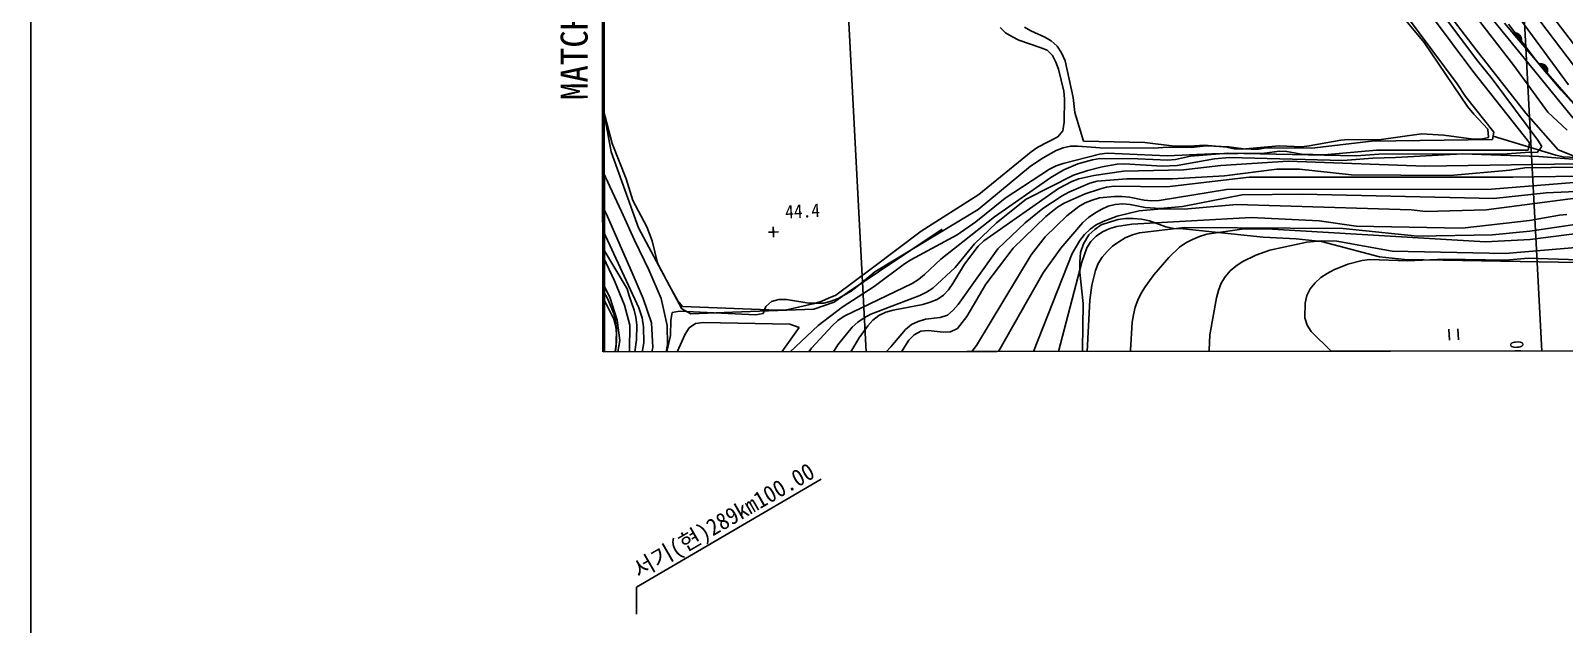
# Model space of a CAD drawing. Header units: millimetres. Extents: x 4198 to 4994, y 1103 to 1810.
# Drawn here: x 4197.9 to 4425.2, y 1363.4 to 1451.3 of the extents above; entities that cross this region are included whole.
import ezdxf
from ezdxf.enums import TextEntityAlignment as Align
from ezdxf.xclip import XClip

# ---------------------------------------------------------------- set-up
doc = ezdxf.new("R2010")
doc.units = ezdxf.units.MM
doc.header["$LTSCALE"] = 10
doc.header["$MEASUREMENT"] = 0
doc.header["$XCLIPFRAME"] = 2
doc.linetypes.add('A-CENTR01', pattern=[2, 1.25, -0.25, 0.25, -0.25])
for name, color, linetype in [('TN-MACL', 6, 'A-CENTR01'), ('TZ-BASE', 253, 'Continuous'), ('TZ-LEAL', 1, 'Continuous'), ('TZ-LEAT', 3, 'Continuous')]:
    doc.layers.add(name, color=color, linetype=linetype)
doc.layers.add('TX-PAPR', color=2, linetype='Continuous', plot=False)
doc.styles.add('GHS', font='GulimChe.ttf')
doc.styles.add('GUL', font='GulimChe.ttf')
doc.styles.get("Standard").update_dxf_attribs({"font": 'GulimChe.ttf'})

# ---------------------------------------------------------------- blocks, each defined once
blk = doc.blocks.new('JD-SDGGD6G')
at = {"layer": 'TZ-BASE'}
for p, q in [((27.5, 141.33), (46.09, -208.53)), ((127.64, 141.33), (146.24, -208.53)), ((121.68, -29.12, 44.99), (90.95, 7.76, 44.99)), ((123.17, -15.1, 46.99), (143.78, -40.37, 46.99)), ((129.63, -31.92, 46.99), (119.48, -18.39, 46.99)), ((126.59, -35.29, 44.99), (117.19, -22.63, 44.99)), ((132.36, -20.84, 44.99), (143.07, -35.42, 44.99)), ((123.88, -23.03, 43.68), (129.38, -30.22, 43.68)), ((134.95, -32.54, 43.68), (128.55, -24.27, 43.68)), ((136.96, -23.47, 43.99), (145.84, -35.16, 43.99)), ((140.1, -24.48, 42.99), (145.57, -31.66, 42.99)), ((59.64, -27.69, 44.99), (58.82, -26.94, 44.99)), ((62.43, -26.89, 44.99), (63.4, -27.43, 44.99)), ((128.89, -33.37, 45.99), (122.75, -25.21, 45.99)), ((141.98, -36.23, 45.85), (133.57, -26.28, 45.85)), ((134.16, -26.45, 45.99), (138.28, -31.79, 45.99)), ((60.58, -28.27, 44.99), (59.64, -27.69, 44.99)), ((61.6, -28.78, 44.99), (60.58, -28.27, 44.99)), ((64.77, -29.86, 44.99), (61.6, -28.78, 44.99)), ((63.4, -27.43, 44.99), (65.44, -28.33, 44.99)), ((65.44, -28.33, 44.99), (66.38, -28.91, 44.99)), ((66.38, -28.91, 44.99), (67.28, -29.67, 44.99)), ((128.12, -38.61, 44.99), (121.68, -29.12, 44.99)), ((136, -29.15, 45.85), (134.84, -27.78, 45.85)), ((135.57, -27.83, 45.85), (134.85, -27.77, 45.85)), ((134.93, -27.75, 45.85), (134.92, -27.87, 45.85)), ((135.81, -28.01, 45.85), (134.97, -27.93, 45.85)), ((135.08, -27.73, 45.85), (135.06, -28.04, 45.85)), ((135.94, -28.17, 45.85), (135.11, -28.1, 45.85)), ((135.23, -27.74, 45.85), (135.19, -28.2, 45.85)), ((136.03, -28.32, 45.85), (135.24, -28.26, 45.85)), ((135.38, -27.76, 45.85), (135.33, -28.36, 45.85)), ((136.08, -28.48, 45.85), (135.38, -28.42, 45.85)), ((135.53, -27.82, 45.85), (135.47, -28.52, 45.85)), ((136.1, -28.63, 45.85), (135.52, -28.58, 45.85)), ((135.67, -27.89, 45.85), (135.6, -28.68, 45.85)), ((136.1, -28.78, 45.85), (135.65, -28.74, 45.85)), ((135.81, -28.01, 45.85), (135.74, -28.85, 45.85)), ((136.08, -28.93, 45.85), (135.79, -28.91, 45.85)), ((135.95, -28.17, 45.85), (135.88, -29.01, 45.85)), ((136.03, -29.08, 45.85), (135.93, -29.07, 45.85)), ((136.07, -28.46, 45.85), (136.02, -29.11, 45.85)), ((65.79, -30.29, 44.99), (64.77, -29.86, 44.99)), ((66.62, -31.05, 44.99), (65.79, -30.29, 44.99)), ((67.1, -32.06, 44.99), (66.62, -31.05, 44.99)), ((67.28, -29.67, 44.99), (67.95, -30.65, 44.99)), ((67.95, -30.65, 44.99), (68.47, -31.84, 44.99)), ((129.38, -30.22, 43.68), (136.77, -39.62, 43.68)), ((138.28, -31.79, 45.99), (147.84, -42.8, 45.99)), ((67.48, -33.1, 44.99), (67.1, -32.06, 44.99)), ((68.27, -36.36, 44.99), (67.48, -33.1, 44.99)), ((68.47, -31.84, 44.99), (69.68, -37.28, 44.99)), ((137.28, -44.01, 45.99), (128.89, -33.37, 45.99)), ((131.76, -34.55, 46.99), (129.63, -31.92, 46.99)), ((140.02, -39.45, 43.68), (134.95, -32.54, 43.68)), ((139.87, -33.73, 45.85), (138.71, -32.36, 45.85)), ((139.44, -32.42, 45.85), (138.72, -32.36, 45.85)), ((138.8, -32.34, 45.85), (138.79, -32.46, 45.85)), ((139.68, -32.59, 45.85), (138.84, -32.52, 45.85)), ((138.95, -32.32, 45.85), (138.93, -32.62, 45.85)), ((139.82, -32.75, 45.85), (138.98, -32.68, 45.85)), ((139.1, -32.32, 45.85), (139.07, -32.78, 45.85)), ((139.9, -32.91, 45.85), (139.12, -32.84, 45.85)), ((139.25, -32.35, 45.85), (139.2, -32.94, 45.85)), ((139.95, -33.06, 45.85), (139.25, -33, 45.85)), ((139.4, -32.4, 45.85), (139.34, -33.1, 45.85)), ((139.98, -33.21, 45.85), (139.39, -33.17, 45.85)), ((139.54, -32.48, 45.85), (139.48, -33.27, 45.85)), ((139.98, -33.36, 45.85), (139.53, -33.33, 45.85)), ((139.68, -32.59, 45.85), (139.61, -33.43, 45.85)), ((139.95, -33.51, 45.85), (139.66, -33.49, 45.85)), ((139.82, -32.76, 45.85), (139.75, -33.59, 45.85)), ((139.91, -33.66, 45.85), (139.8, -33.65, 45.85)), ((139.95, -33.04, 45.85), (139.89, -33.69, 45.85)), ((68.39, -37.47, 44.99), (68.27, -36.36, 44.99)), ((127.79, -37.16, 44.99), (126.59, -35.29, 44.99)), ((138.54, -43.61, 46.99), (131.76, -34.55, 46.99)), ((147.27, -42.01, 45.85), (141.98, -36.23, 45.85)), ((68.33, -40.93, 44.99), (68.39, -37.47, 44.99)), ((69.68, -37.28, 44.99), (69.91, -39.5, 44.99)), ((132.02, -42.43, 44.99), (127.79, -37.16, 44.99)), ((129.04, -39.77, 44.99), (128.12, -38.61, 44.99)), ((1.2, -45.36, 46.75), (0.04, -39.16, 46.75)), ((0.04, -39.22, 44.99), (1.34, -44.11, 44.99)), ((69.91, -39.5, 44.99), (71.19, -43.76, 44.99)), ((131.11, -42, 44.99), (129.04, -39.77, 44.99)), ((136.77, -39.62, 43.68), (141.55, -45.05, 43.68)), ((142.89, -42.14, 43.68), (140.02, -39.45, 43.68)), ((64.44, -44.64, 44.99), (67.39, -43.11, 44.99)), ((67.39, -43.11, 44.99), (68.15, -42.25, 44.99)), ((68.15, -42.25, 44.99), (68.33, -40.93, 44.99)), ((114.95, -43.58, 44.99), (121.31, -42.69, 44.99)), ((121.31, -42.69, 44.99), (124.61, -42.85, 44.99)), ((124.61, -42.85, 44.99), (129.01, -43.45, 44.99)), ((131.23, -43.22, 44.99), (131.11, -42, 44.99)), ((131.81, -43.53, 44.99), (132.02, -42.43, 44.99)), ((131.93, -43.02, 44.99), (141.2, -45.85, 44.99)), ((5.26, -56.62, 46.75), (1.2, -45.36, 46.75)), ((1.34, -44.11, 44.99), (3.4, -49.32, 44.99)), ((55.67, -51.65, 44.99), (63.42, -45.35, 44.99)), ((63.42, -45.35, 44.99), (64.44, -44.64, 44.99)), ((65.2, -46.21, 44.99), (67.14, -45.16, 44.99)), ((67.14, -45.16, 44.99), (68.19, -44.75, 44.99)), ((68.19, -44.75, 44.99), (69.26, -44.48, 44.99)), ((69.26, -44.48, 44.99), (70.36, -44.48, 44.99)), ((70.36, -44.48, 44.99), (73.67, -44.75, 44.99)), ((71.19, -43.76, 44.99), (80.28, -43.98, 44.99)), ((73.67, -44.75, 44.99), (81.54, -44.82, 44.99)), ((80.28, -43.98, 44.99), (84.68, -44.51, 44.99)), ((81.54, -44.82, 44.99), (83.75, -44.66, 44.99)), ((83.75, -44.66, 44.99), (87.14, -44.72, 44.99)), ((84.68, -44.51, 44.99), (86.92, -44.49, 44.99)), ((86.92, -44.49, 44.99), (89.14, -44.34, 44.99)), ((87.14, -44.72, 44.99), (89.35, -44.45, 44.99)), ((89.14, -44.34, 44.99), (92.44, -44.65, 44.99)), ((89.35, -44.45, 44.99), (92.74, -44.58, 44.99)), ((92.44, -44.65, 44.99), (93.54, -44.9, 44.99)), ((92.74, -44.58, 44.99), (94.93, -44.9, 44.99)), ((93.54, -44.9, 44.99), (94.64, -44.97, 44.99)), ((94.64, -44.97, 44.99), (100.17, -44.46, 44.99)), ((94.93, -44.9, 44.99), (96.04, -44.97, 44.99)), ((96.04, -44.97, 44.99), (97.14, -44.93, 44.99)), ((97.14, -44.93, 44.99), (98.25, -44.74, 44.99)), ((98.01, -45.54, 45.99), (100.22, -45.23, 45.99)), ((98.25, -44.74, 44.99), (105.02, -44.81, 44.99)), ((100.17, -44.46, 44.99), (103.55, -44.59, 44.99)), ((100.22, -45.23, 45.99), (101.33, -45.3, 45.99)), ((101.33, -45.3, 45.99), (103.52, -45.69, 45.99)), ((103.55, -44.59, 44.99), (104.66, -44.47, 44.99)), ((104.66, -44.47, 44.99), (109.32, -43.61, 44.99)), ((105.02, -44.81, 44.99), (113.88, -43.77, 44.99)), ((106.87, -45.78, 45.99), (114.62, -45.11, 45.99)), ((109.32, -43.61, 44.99), (110.43, -43.53, 44.99)), ((110.43, -43.53, 44.99), (114.95, -43.58, 44.99)), ((113.88, -43.77, 44.99), (131.81, -43.53, 44.99)), ((114.62, -45.11, 45.99), (137.1, -45.11, 45.99)), ((129.01, -43.45, 44.99), (130.12, -43.45, 44.99)), ((130.12, -43.45, 44.99), (131.23, -43.22, 44.99)), ((133.99, -45.65, 46.99), (137.31, -45.41, 46.99)), ((137.1, -45.11, 45.99), (137.28, -44.01, 45.99)), ((137.31, -45.41, 46.99), (138.45, -45.44, 46.99)), ((138.45, -45.44, 46.99), (139.14, -44.54, 46.99)), ((139.14, -44.54, 46.99), (138.54, -43.61, 46.99)), ((141.55, -45.05, 43.68), (144.39, -46.16, 43.68)), ((55.57, -53.89, 44.99), (63.33, -47.45, 44.99)), ((63.33, -47.45, 44.99), (65.2, -46.21, 44.99)), ((66.15, -47.93, 45.99), (67.15, -47.44, 45.99)), ((67.15, -47.44, 45.99), (68.2, -47.07, 45.99)), ((68.2, -47.07, 45.99), (73.57, -45.67, 45.99)), ((68.28, -48.03, 46.99), (70.36, -47.13, 46.99)), ((70.36, -47.13, 46.99), (72.52, -46.52, 46.99)), ((71.81, -48.09, 47.99), (73.96, -47.56, 47.99)), ((72.52, -46.52, 46.99), (73.63, -46.33, 46.99)), ((73.57, -45.67, 45.99), (74.68, -45.55, 45.99)), ((73.63, -46.33, 46.99), (79.25, -46.38, 46.99)), ((73.96, -47.56, 47.99), (76.18, -47.18, 47.99)), ((74.68, -45.55, 45.99), (83.57, -45.95, 45.99)), ((76.18, -47.18, 47.99), (77.28, -47.1, 47.99)), ((77.28, -47.1, 47.99), (82.87, -47.47, 47.99)), ((79.25, -46.38, 46.99), (83.7, -46.58, 46.99)), ((82.87, -47.47, 47.99), (85.08, -47.35, 47.99)), ((83.57, -45.95, 45.99), (90.2, -45.65, 45.99)), ((83.7, -46.58, 46.99), (84.81, -46.46, 46.99)), ((84.81, -46.46, 46.99), (87.03, -45.97, 46.99)), ((85.08, -47.35, 47.99), (90.63, -46.36, 47.99)), ((86.02, -48, 48.99), (91.55, -47.38, 48.99)), ((87.03, -45.97, 46.99), (92.56, -45.53, 46.99)), ((90.2, -45.65, 45.99), (98.01, -45.54, 45.99)), ((90.63, -46.36, 47.99), (92.84, -46.2, 47.99)), ((91.55, -47.38, 48.99), (101.51, -46.74, 48.99)), ((92.56, -45.53, 46.99), (111.65, -45.92, 46.99)), ((92.84, -46.2, 47.99), (109.64, -46.63, 47.99)), ((101.51, -46.74, 48.99), (121.8, -47.48, 48.99)), ((103.52, -45.69, 45.99), (106.87, -45.78, 45.99)), ((109.64, -46.63, 47.99), (114.07, -46.28, 47.99)), ((111.65, -45.92, 46.99), (114.97, -45.68, 46.99)), ((114.07, -46.28, 47.99), (117.42, -46.19, 47.99)), ((114.97, -45.68, 46.99), (133.99, -45.65, 46.99)), ((117.42, -46.19, 47.99), (127.37, -45.62, 47.99)), ((121.8, -47.48, 48.99), (147.42, -47.09, 48.99)), ((127.37, -45.62, 47.99), (138.69, -46.04, 47.99)), ((134.37, -48.05, 49.99), (136.59, -47.71, 49.99)), ((136.59, -47.71, 49.99), (144.43, -47.63, 49.99)), ((138.69, -46.04, 47.99), (148.75, -46.83, 47.99)), ((141.2, -45.85, 44.99), (142.3, -46.1, 44.99)), ((142.3, -46.1, 44.99), (147, -46.31, 44.99)), ((0.98, -50.5, 49), (0.04, -48.45, 49)), ((3.4, -49.32, 44.99), (4.42, -52.55, 44.99)), ((58, -54.95, 46.99), (66.33, -49.15, 46.99)), ((59.59, -52.2, 45.99), (66.15, -47.93, 45.99)), ((62.71, -52.36, 47.99), (69.69, -48.8, 47.99)), ((66.33, -49.15, 46.99), (68.28, -48.03, 46.99)), ((67.5, -50.8, 48.99), (69.48, -49.72, 48.99)), ((69.48, -49.72, 48.99), (70.52, -49.34, 48.99)), ((69.69, -48.8, 47.99), (71.81, -48.09, 47.99)), ((70.52, -49.34, 48.99), (72.71, -48.85, 48.99)), ((72.13, -50.01, 49.99), (73.2, -49.71, 49.99)), ((72.71, -48.85, 48.99), (77.14, -48.23, 48.99)), ((73.2, -49.71, 49.99), (77.63, -49.35, 49.99)), ((77.14, -48.23, 48.99), (86.02, -48, 48.99)), ((77.63, -49.35, 49.99), (84.36, -49.35, 49.99)), ((83.56, -50.51, 50.99), (95.74, -49.08, 50.99)), ((84.36, -49.35, 49.99), (92.1, -48.91, 49.99)), ((92.1, -48.91, 49.99), (99.86, -47.91, 49.99)), ((95.74, -49.08, 50.99), (134.82, -49.1, 50.99)), ((99.86, -47.91, 49.99), (103.21, -47.89, 49.99)), ((103.21, -47.89, 49.99), (110.91, -48.73, 49.99)), ((110.91, -48.73, 49.99), (125.52, -48.84, 49.99)), ((125.52, -48.84, 49.99), (134.37, -48.05, 49.99)), ((131.68, -50.85, 51.99), (143.85, -49.9, 51.99)), ((134.82, -49.1, 50.99), (149.29, -48.87, 50.99)), ((2.72, -54.2, 49), (0.98, -50.5, 49)), ((47.13, -57.08, 44.99), (55.67, -51.65, 44.99)), ((55.22, -55.72, 45.99), (59.59, -52.2, 45.99)), ((56.4, -58.55, 48.99), (67.5, -50.8, 48.99)), ((65.18, -53.75, 49.99), (68.03, -51.85, 49.99)), ((68.03, -51.85, 49.99), (69, -51.32, 49.99)), ((68.33, -52.96, 50.99), (71.42, -51.57, 50.99)), ((69, -51.32, 49.99), (72.13, -50.01, 49.99)), ((71.42, -51.57, 50.99), (73.54, -50.86, 50.99)), ((72.5, -52.49, 51.99), (73.57, -52.18, 51.99)), ((73.54, -50.86, 50.99), (74.61, -50.59, 50.99)), ((73.57, -52.18, 51.99), (75.79, -51.95, 51.99)), ((74.61, -50.59, 50.99), (75.72, -50.44, 50.99)), ((75.72, -50.44, 50.99), (83.56, -50.51, 50.99)), ((75.79, -51.95, 51.99), (76.89, -51.94, 51.99)), ((76.89, -51.94, 51.99), (77.99, -52.05, 51.99)), ((77.99, -52.05, 51.99), (80.19, -52.48, 51.99)), ((82.4, -52.54, 51.99), (92.38, -50.9, 51.99)), ((85.87, -53.44, 52.99), (94.71, -51.7, 52.99)), ((92.38, -50.9, 51.99), (131.68, -50.85, 51.99)), ((94.71, -51.7, 52.99), (103.65, -51.62, 52.99)), ((103.65, -51.62, 52.99), (132.01, -52.26, 52.99)), ((130.86, -53.92, 53.99), (145.26, -52.07, 53.99)), ((132.01, -52.26, 52.99), (139.76, -51.4, 52.99)), ((139.76, -51.4, 52.99), (145.29, -51.15, 52.99)), ((0.05, -53.69, 47.16), (0.5, -54.58, 47.16)), ((4.62, -58.41, 49), (2.72, -54.2, 49)), ((4.42, -52.55, 44.99), (6.48, -56.47, 44.99)), ((40.26, -63.11, 44.99), (55.57, -53.89, 44.99)), ((58.31, -55.88, 47.99), (62.71, -52.36, 47.99)), ((62.54, -55.85, 49.99), (65.18, -53.75, 49.99)), ((65.59, -54.91, 50.99), (67.35, -53.52, 50.99)), ((67.35, -53.52, 50.99), (68.33, -52.96, 50.99)), ((68.72, -54.85, 51.99), (70.48, -53.46, 51.99)), ((70.48, -53.46, 51.99), (71.46, -52.9, 51.99)), ((71.46, -52.9, 51.99), (72.5, -52.49, 51.99)), ((71.91, -55.08, 52.99), (72.85, -54.45, 52.99)), ((72.85, -54.45, 52.99), (73.82, -53.88, 52.99)), ((73.82, -53.88, 52.99), (74.83, -53.4, 52.99)), ((74.83, -53.4, 52.99), (75.9, -53.13, 52.99)), ((75.9, -53.13, 52.99), (77.01, -53.05, 52.99)), ((76.19, -54.87, 53.99), (79.45, -54.08, 53.99)), ((77.01, -53.05, 52.99), (78.11, -53.16, 52.99)), ((78.11, -53.16, 52.99), (80.31, -53.58, 52.99)), ((79.45, -54.08, 53.99), (82.77, -53.8, 53.99)), ((80.19, -52.48, 51.99), (81.29, -52.58, 51.99)), ((80.31, -53.58, 52.99), (82.55, -53.72, 52.99)), ((81.29, -52.58, 51.99), (82.4, -52.54, 51.99)), ((82.55, -53.72, 52.99), (85.87, -53.44, 52.99)), ((82.77, -53.8, 53.99), (86.11, -53.82, 53.99)), ((86.11, -53.82, 53.99), (93.86, -53.15, 53.99)), ((93.86, -53.15, 53.99), (119.74, -53.94, 53.99)), ((119.74, -53.94, 53.99), (121.95, -54.19, 53.99)), ((121.95, -54.19, 53.99), (130.86, -53.92, 53.99)), ((0.5, -54.58, 47.16), (2.5, -59.23, 47.16)), ((11.66, -68.61, 46.75), (5.26, -56.62, 46.75)), ((6.48, -56.47, 44.99), (7.27, -58.55, 44.99)), ((25.27, -57.98, 44.34), (25.19, -56.48, 44.34)), ((25.19, -56.48, 44.34), (25.23, -57.23, 44.34)), ((50.26, -56.8, 46.75), (36.16, -66.24, 46.75)), ((50.07, -61.25, 46.99), (58, -54.95, 46.99)), ((52.45, -57.63, 45.99), (55.22, -55.72, 45.99)), ((55.06, -58.99, 47.99), (58.31, -55.88, 47.99)), ((58.5, -59.71, 49.99), (62.54, -55.85, 49.99)), ((60.78, -59.63, 50.99), (65.59, -54.91, 50.99)), ((65.5, -57.96, 51.99), (68.72, -54.85, 51.99)), ((67.81, -59.64, 52.99), (71.08, -55.83, 52.99)), ((71.08, -55.83, 52.99), (71.91, -55.08, 52.99)), ((71.36, -57.61, 53.99), (72.16, -56.82, 53.99)), ((72.16, -56.82, 53.99), (73.09, -56.18, 53.99)), ((73.83, -56.17, 58.99), (72.86, -56.84, 58.99)), ((73.09, -56.18, 53.99), (74.1, -55.66, 53.99)), ((75.17, -55.69, 58.99), (73.83, -56.17, 58.99)), ((74.02, -57.2, 54.99), (75.07, -56.71, 54.99)), ((74.1, -55.66, 53.99), (76.19, -54.87, 53.99)), ((75.07, -56.71, 54.99), (76.14, -56.41, 54.99)), ((76.32, -55.39, 58.99), (75.17, -55.69, 58.99)), ((76.14, -56.41, 54.99), (78.36, -56.07, 54.99)), ((77.43, -55.23, 58.99), (76.32, -55.39, 58.99)), ((78.53, -55.23, 58.99), (77.43, -55.23, 58.99)), ((78.36, -56.07, 54.99), (96.05, -55.05, 54.99)), ((79.78, -55.34, 58.99), (78.53, -55.23, 58.99)), ((79.5, -57.32, 55.99), (86.15, -56.54, 55.99)), ((80.95, -55.59, 58.99), (79.78, -55.34, 58.99)), ((83.39, -56.47, 58.99), (80.95, -55.59, 58.99)), ((84.6, -56.72, 58.99), (83.39, -56.47, 58.99)), ((85.96, -56.76, 58.99), (84.6, -56.72, 58.99)), ((97.81, -58.01, 58.99), (85.96, -56.76, 58.99)), ((86.15, -56.54, 55.99), (109.69, -56.72, 55.99)), ((89.47, -57.56, 56.99), (95.01, -56.75, 56.99)), ((95.01, -56.75, 56.99), (98.36, -56.77, 56.99)), ((96.05, -55.05, 54.99), (106.12, -55.55, 54.99)), ((98.36, -56.77, 56.99), (130.76, -58.7, 56.99)), ((106.12, -55.55, 54.99), (111.62, -56.37, 54.99)), ((109.69, -56.72, 55.99), (120.7, -57.83, 55.99)), ((111.62, -56.37, 54.99), (127.32, -56.65, 54.99)), ((127.32, -56.65, 54.99), (137.29, -55.53, 54.99)), ((137.29, -55.53, 54.99), (141.73, -54.73, 54.99)), ((137.36, -57.08, 55.99), (144.01, -56.09, 55.99)), ((141.73, -54.73, 54.99), (142.83, -54.62, 54.99)), ((5.3, -68.47, 46.99), (0.05, -57.13, 46.99)), ((699.47, -58.63), (0.09, -95.79)), ((6.78, -62.85, 49), (4.62, -58.41, 49)), ((7.27, -58.55, 44.99), (8.06, -61.78, 44.99)), ((24.48, -57.27, 44.34), (25.98, -57.19, 44.34)), ((25.23, -57.23, 44.34), (24.48, -57.27, 44.34)), ((39.91, -62.55, 44.99), (47.13, -57.08, 44.99)), ((45.61, -61.34, 45.99), (52.45, -57.63, 45.99)), ((52.17, -62.48, 47.99), (55.06, -58.99, 47.99)), ((55.6, -59.34, 48.99), (56.4, -58.55, 48.99)), ((63.44, -60.62, 51.99), (65.5, -57.96, 51.99)), ((69.52, -60.39, 53.99), (70.64, -58.47, 53.99)), ((70.64, -58.47, 53.99), (71.36, -57.61, 53.99)), ((71.18, -58.96, 58.99), (70.77, -60.24, 58.99)), ((71.99, -57.66, 58.99), (71.18, -58.96, 58.99)), ((71.71, -59.57, 54.99), (72.29, -58.62, 54.99)), ((72.86, -56.84, 58.99), (71.99, -57.66, 58.99)), ((72.29, -58.62, 54.99), (73.09, -57.84, 54.99)), ((73.09, -57.84, 54.99), (74.02, -57.2, 54.99)), ((75.47, -59.3, 55.99), (76.41, -58.67, 55.99)), ((76.41, -58.67, 55.99), (77.38, -58.1, 55.99)), ((77.38, -58.1, 55.99), (78.43, -57.62, 55.99)), ((78.43, -57.62, 55.99), (79.5, -57.32, 55.99)), ((85.44, -59.47, 56.99), (86.38, -58.83, 56.99)), ((86.38, -58.83, 56.99), (87.35, -58.31, 56.99)), ((87.35, -58.31, 56.99), (88.39, -57.89, 56.99)), ((88.39, -57.89, 56.99), (89.47, -57.56, 56.99)), ((102.7, -58.22, 58.99), (97.81, -58.01, 58.99)), ((98.82, -59.91, 57.99), (104.3, -58.74, 57.99)), ((106.48, -58.65, 58.99), (102.7, -58.22, 58.99)), ((104.3, -58.74, 57.99), (106.52, -58.51, 57.99)), ((115.06, -60.88, 58.99), (106.48, -58.65, 58.99)), ((106.52, -58.51, 57.99), (108.76, -58.6, 57.99)), ((108.76, -58.6, 57.99), (116.96, -60.05, 57.99)), ((120.7, -57.83, 55.99), (131.82, -57.62, 55.99)), ((130.76, -58.7, 56.99), (137.4, -58.33, 56.99)), ((131.82, -57.62, 55.99), (137.36, -57.08, 55.99)), ((137.4, -58.33, 56.99), (146.26, -57.21, 56.99)), ((0.05, -59.75, 44.99), (3.54, -65.63, 44.99)), ((0.06, -61, 47.16), (0.06, -60.99, 47.16)), ((1.7, -64.47, 47.16), (0.06, -61, 47.16)), ((2.5, -59.23, 47.16), (4.31, -63.26, 47.16)), ((44.67, -61.94, 45.99), (45.61, -61.34, 45.99)), ((47.61, -63.53, 46.99), (50.07, -61.25, 46.99)), ((52.64, -67.98, 49.99), (58.5, -59.71, 49.99)), ((53.54, -62.01, 48.99), (55.6, -59.34, 48.99)), ((55.34, -74.02, 51.99), (63.44, -60.62, 51.99)), ((56.7, -64.96, 50.99), (60.78, -59.63, 50.99)), ((61.72, -80.19, 53.99), (69.52, -60.39, 53.99)), ((65.21, -63.29, 52.99), (67.81, -59.64, 52.99)), ((70.77, -60.24, 58.99), (70.66, -61.71, 58.99)), ((70.96, -61.68, 54.99), (71.71, -59.57, 54.99)), ((73.38, -61.89, 55.99), (73.96, -60.95, 55.99)), ((73.96, -60.95, 55.99), (74.68, -60.09, 55.99)), ((74.68, -60.09, 55.99), (75.47, -59.3, 55.99)), ((81.61, -63.56, 56.99), (83.82, -61, 56.99)), ((83.82, -61, 56.99), (85.44, -59.47, 56.99)), ((94.73, -61.64, 57.99), (96.71, -60.63, 57.99)), ((96.71, -60.63, 57.99), (98.82, -59.91, 57.99)), ((112.51, -61.43, 58.99), (113.62, -61.32, 58.99)), ((113.62, -61.32, 58.99), (119.2, -61.51, 58.99)), ((118.8, -61.31, 58.99), (115.06, -60.88, 58.99)), ((116.96, -60.05, 57.99), (133.7, -60.4, 57.99)), ((147.27, -61.77, 58.99), (118.8, -61.31, 58.99)), ((119.2, -61.51, 58.99), (124.73, -61.26, 58.99)), ((124.73, -61.26, 58.99), (133.78, -61.4, 58.99)), ((133.7, -60.4, 57.99), (144.76, -59.49, 57.99)), ((133.78, -61.4, 58.99), (137.1, -61.12, 58.99)), ((137.1, -61.12, 58.99), (150.66, -61.57, 58.99)), ((4.31, -63.26, 47.16), (5.93, -67.05, 47.16)), ((8.58, -67.09, 49), (6.78, -62.85, 49)), ((8.06, -61.78, 44.99), (8.55, -62.78, 44.99)), ((8.55, -62.78, 44.99), (9.11, -63.76, 44.99)), ((34.46, -66.59, 44.99), (39.91, -62.55, 44.99)), ((37.66, -65.32, 44.99), (40.26, -63.11, 44.99)), ((40.16, -65.32, 45.99), (44.67, -61.94, 45.99)), ((46.74, -64.25, 46.99), (47.61, -63.53, 46.99)), ((48.88, -65.52, 47.99), (52.17, -62.48, 47.99)), ((51.84, -64.87, 48.99), (53.54, -62.01, 48.99)), ((56.39, -78.83, 52.99), (65.21, -63.29, 52.99)), ((65.85, -81.3, 54.99), (70.96, -61.68, 54.99)), ((70.66, -61.71, 58.99), (70.66, -63.22, 58.99)), ((70.66, -63.22, 58.99), (71.15, -67.83, 58.99)), ((72.41, -65.1, 55.99), (72.95, -62.91, 55.99)), ((72.95, -62.91, 55.99), (73.38, -61.89, 55.99)), ((80.31, -65.36, 56.99), (81.61, -63.56, 56.99)), ((92.2, -63.85, 57.99), (92.92, -62.99, 57.99)), ((92.92, -62.99, 57.99), (93.79, -62.27, 57.99)), ((93.79, -62.27, 57.99), (94.73, -61.64, 57.99)), ((106.37, -63.98, 58.99), (107.3, -63.35, 58.99)), ((107.3, -63.35, 58.99), (108.27, -62.82, 58.99)), ((108.27, -62.82, 58.99), (110.36, -62, 58.99)), ((110.36, -62, 58.99), (112.51, -61.43, 58.99)), ((0.06, -65.05, 44.55), (0.97, -66.88, 44.55)), ((3.14, -68.08, 47.16), (1.7, -64.47, 47.16)), ((3.54, -65.63, 44.99), (3.84, -66.7, 44.99)), ((9.11, -63.76, 44.99), (9.6, -64.76, 44.99)), ((9.6, -64.76, 44.99), (11.07, -67.42, 44.99)), ((35.44, -68.35, 45.99), (40.16, -65.32, 45.99)), ((35.7, -69.68, 46.99), (45.81, -64.85, 46.99)), ((36.76, -65.99, 44.99), (37.66, -65.32, 44.99)), ((45.81, -64.85, 46.99), (46.74, -64.25, 46.99)), ((47.94, -66.12, 47.99), (48.88, -65.52, 47.99)), ((50.43, -66.59, 48.99), (51.19, -65.77, 48.99)), ((51.19, -65.77, 48.99), (51.84, -64.87, 48.99)), ((53.88, -69.74, 50.99), (56.7, -64.96, 50.99)), ((72.12, -67.3, 55.99), (72.41, -65.1, 55.99)), ((79.73, -66.3, 56.99), (80.31, -65.36, 56.99)), ((90.9, -66.98, 57.99), (91.19, -65.88, 57.99)), ((91.19, -65.88, 57.99), (91.62, -64.79, 57.99)), ((91.62, -64.79, 57.99), (92.2, -63.85, 57.99)), ((104.3, -66.65, 58.99), (104.81, -65.63, 58.99)), ((104.81, -65.63, 58.99), (105.54, -64.73, 58.99)), ((105.54, -64.73, 58.99), (106.37, -63.98, 58.99)), ((0.74, -67.28, 44.99), (0.06, -65.98, 44.99)), ((0.06, -67.09, 44.99), (1.58, -70.13, 44.99)), ((1.56, -69.36, 44.99), (0.74, -67.28, 44.99)), ((0.97, -66.88, 44.55), (2.05, -70.29, 44.55)), ((3.94, -71.01, 47.16), (3.14, -68.08, 47.16)), ((3.84, -66.7, 44.99), (4.59, -68.78, 44.99)), ((5.93, -67.05, 47.16), (7.16, -70.66, 47.16)), ((9.5, -71.09, 49), (8.58, -67.09, 49)), ((11.07, -67.42, 44.99), (11.78, -68.28, 44.99)), ((24.11, -68.26, 44.99), (24.94, -67.51, 44.99)), ((24.94, -67.51, 44.99), (26.02, -67.21, 44.99)), ((26.02, -67.21, 44.99), (27.16, -67.24, 44.99)), ((26.97, -68.78, 44.99), (31.34, -67.83, 44.99)), ((27.16, -67.24, 44.99), (30.46, -67.77, 44.99)), ((30.46, -67.77, 44.99), (32.7, -67.76, 44.99)), ((34.25, -67.62, 46.75), (31.24, -68.67, 46.75)), ((31.34, -67.83, 44.99), (32.41, -67.49, 44.99)), ((32.41, -67.49, 44.99), (33.42, -67.01, 44.99)), ((32.7, -67.76, 44.99), (33.77, -67.49, 44.99)), ((33.42, -67.01, 44.99), (34.46, -66.59, 44.99)), ((33.77, -67.49, 44.99), (34.82, -67.08, 44.99)), ((36.16, -66.24, 46.75), (34.25, -67.62, 46.75)), ((34.82, -67.08, 44.99), (36.76, -65.99, 44.99)), ((39.65, -69.42, 47.99), (46.94, -66.61, 47.99)), ((42.97, -68.82, 48.99), (47.38, -67.94, 48.99)), ((46.94, -66.61, 47.99), (47.94, -66.12, 47.99)), ((47.38, -67.94, 48.99), (48.45, -67.64, 48.99)), ((48.45, -67.64, 48.99), (49.5, -67.23, 48.99)), ((49.5, -67.23, 48.99), (50.43, -66.59, 48.99)), ((51.88, -68.8, 49.99), (52.64, -67.98, 49.99)), ((71.15, -67.83, 58.99), (71.04, -74.6, 58.99)), ((71.72, -75.13, 55.99), (72.12, -67.3, 55.99)), ((78.87, -68.37, 56.99), (79.26, -67.32, 56.99)), ((79.26, -67.32, 56.99), (79.73, -66.3, 56.99)), ((89.94, -72.47, 57.99), (90.9, -66.98, 57.99)), ((103.99, -69.95, 58.99), (104.05, -67.75, 58.99)), ((104.05, -67.75, 58.99), (104.3, -66.65, 58.99)), ((1.83, -70.44, 44.99), (1.56, -69.36, 44.99)), ((1.58, -70.13, 44.99), (1.88, -71.21, 44.99)), ((1.98, -71.54, 44.99), (1.83, -70.44, 44.99)), ((2.05, -70.29, 44.55), (2.45, -73.29, 44.55)), ((4.59, -68.78, 44.99), (4.86, -69.86, 44.99)), ((4.86, -69.86, 44.99), (4.98, -70.96, 44.99)), ((5.78, -69.92, 46.99), (5.3, -68.47, 46.99)), ((6, -71.25, 46.99), (5.78, -69.92, 46.99)), ((9.97, -72.54, 44.99), (10.04, -70.26, 44.99)), ((10.04, -70.26, 44.99), (10.21, -69.16, 44.99)), ((10.21, -69.16, 44.99), (11.32, -68.97, 44.99)), ((11.32, -68.97, 44.99), (22.61, -69.47, 44.99)), ((12.97, -69.35, 46.75), (11.66, -68.61, 46.75)), ((11.78, -68.28, 44.99), (25.86, -68.82, 44.99)), ((19.16, -69.08, 46.75), (12.97, -69.35, 46.75)), ((31.24, -68.67, 46.75), (19.16, -69.08, 46.75)), ((22.61, -69.47, 44.99), (23.72, -69.31, 44.99)), ((23.72, -69.31, 44.99), (24.11, -68.26, 44.99)), ((25.86, -68.82, 44.99), (26.97, -68.78, 44.99)), ((31.87, -71.08, 45.99), (35.44, -68.35, 45.99)), ((33.93, -71.1, 46.99), (34.76, -70.35, 46.99)), ((34.76, -70.35, 46.99), (35.7, -69.68, 46.99)), ((37.74, -70.58, 47.99), (38.67, -69.95, 47.99)), ((38.67, -69.95, 47.99), (39.65, -69.42, 47.99)), ((39.23, -71.1, 48.99), (39.99, -70.28, 48.99)), ((39.99, -70.28, 48.99), (40.86, -69.57, 48.99)), ((40.86, -69.57, 48.99), (41.9, -69.12, 48.99)), ((41.9, -69.12, 48.99), (42.97, -68.82, 48.99)), ((45.68, -70.95, 49.99), (46.68, -70.46, 49.99)), ((46.68, -70.46, 49.99), (47.76, -70.16, 49.99)), ((47.76, -70.16, 49.99), (49.97, -69.89, 49.99)), ((49.97, -69.89, 49.99), (51.01, -69.52, 49.99)), ((51.01, -69.52, 49.99), (51.88, -68.8, 49.99)), ((53.23, -70.65, 50.99), (53.88, -69.74, 50.99)), ((78.4, -70.57, 56.99), (78.58, -69.47, 56.99)), ((78.58, -69.47, 56.99), (78.87, -68.37, 56.99)), ((104.33, -71.03, 58.99), (103.99, -69.95, 58.99)), ((1.88, -71.21, 44.99), (1.99, -72.32, 44.99)), ((1.92, -73.82, 44.99), (1.98, -71.54, 44.99)), ((1.99, -72.32, 44.99), (2, -73.42, 44.99)), ((3.91, -74.8, 47.16), (3.94, -71.01, 47.16)), ((4.98, -70.96, 44.99), (4.95, -73.21, 44.99)), ((6.01, -73.64, 46.99), (6, -71.25, 46.99)), ((7.16, -70.66, 47.16), (7.38, -74.34, 47.16)), ((12.15, -72.34, 45.99), (8.03, -81.54, 45.99)), ((9.47, -74.73, 44.99), (9.97, -72.54, 44.99)), ((9.53, -73.92, 49), (9.5, -71.09, 49)), ((12.77, -71.4, 45.99), (12.15, -72.34, 45.99)), ((13.7, -70.8, 45.99), (12.77, -71.4, 45.99)), ((14.81, -70.61, 45.99), (13.7, -70.8, 45.99)), ((27.68, -70.89, 45.99), (14.81, -70.61, 45.99)), ((15.09, -91.15, 45.99), (29.03, -71.37, 45.99)), ((26.96, -75.66, 45.99), (31.87, -71.08, 45.99)), ((29.03, -71.37, 45.99), (27.68, -70.89, 45.99)), ((30.9, -74.41, 46.99), (33.93, -71.1, 46.99)), ((34.77, -73.96, 47.99), (36.91, -71.33, 47.99)), ((36.91, -71.33, 47.99), (37.74, -70.58, 47.99)), ((37.93, -72.91, 48.99), (39.23, -71.1, 48.99)), ((42.64, -74.25, 49.99), (44.81, -71.66, 49.99)), ((44.81, -71.66, 49.99), (45.68, -70.95, 49.99)), ((45.32, -73.26, 50.99), (46.11, -72.44, 50.99)), ((46.11, -72.44, 50.99), (47.08, -71.91, 50.99)), ((47.08, -71.91, 50.99), (48.19, -71.83, 50.99)), ((48.19, -71.83, 50.99), (50.39, -72.04, 50.99)), ((50.39, -72.04, 50.99), (51.5, -72, 50.99)), ((51.5, -72, 50.99), (52.5, -71.51, 50.99)), ((52.5, -71.51, 50.99), (53.23, -70.65, 50.99)), ((78.17, -74.72, 56.99), (78.4, -70.57, 56.99)), ((89.8, -74.71, 57.99), (89.94, -72.47, 57.99)), ((104.93, -71.97, 58.99), (104.33, -71.03, 58.99)), ((108.91, -75.9, 58.99), (104.93, -71.97, 58.99)), ((125.44, -73.27, 52.58), (125.35, -71.6, 52.58)), ((126.66, -71.55, 52.58), (126.75, -73.2, 52.58)), ((1.27, -77.12, 44.99), (1.78, -74.92, 44.99)), ((1.9, -74.52, 44.99), (1.61, -75.62, 44.99)), ((1.78, -74.92, 44.99), (1.92, -73.82, 44.99)), ((2.45, -73.29, 44.55), (1.9, -76.91, 44.55)), ((2, -73.42, 44.99), (1.9, -74.52, 44.99)), ((2.97, -78.34, 47.16), (3.91, -74.8, 47.16)), ((4.95, -73.21, 44.99), (4.45, -76.51, 44.99)), ((5.54, -75.84, 46.99), (5.83, -74.74, 46.99)), ((5.83, -74.74, 46.99), (6.01, -73.64, 46.99)), ((7.38, -74.34, 47.16), (6.44, -77.85, 47.16)), ((9, -75.75, 44.99), (9.47, -74.73, 44.99)), ((9.01, -76.71, 49), (9.53, -73.92, 49)), ((27.5, -78.87, 46.99), (30.9, -74.41, 46.99)), ((33.58, -75.84, 47.99), (34.77, -73.96, 47.99)), ((36.2, -75.77, 48.99), (37.93, -72.91, 48.99)), ((40.26, -76.62, 49.99), (42.64, -74.25, 49.99)), ((44.12, -75.14, 50.99), (45.32, -73.26, 50.99)), ((52.63, -77.58, 51.99), (55.34, -74.02, 51.99)), ((71.04, -74.6, 58.99), (70.74, -80.18, 58.99)), ((78.38, -79.14, 56.99), (78.17, -74.72, 56.99)), ((89.92, -75.82, 57.99), (89.8, -74.71, 57.99))]:
    blk.add_line(p, q, dxfattribs=at)
for centre in [(135.13, -28.71, 45.85), (139, -33.29, 45.85)]:
    blk.add_arc(centre, 0.975, 332.8279, 107.5882, dxfattribs=at)
at = {"layer": 'TZ-BASE', "style": 'GUL'}
blk.add_text('44.4', height=2, rotation=3.042, dxfattribs=at).set_placement((27.02, -55.24, 45.23))
at = {"layer": 'TZ-BASE', "style": 'GHS'}
blk.add_text('E 180,000', height=2, rotation=93.042, dxfattribs=at).set_placement((136.35, -73.21), align=Align.RIGHT)

msp = doc.modelspace()

# ---------------------------------------------------------------- linework, layer by layer
at = {"layer": 'TN-MACL', "const_width": 0.5}
msp.add_lwpolyline([(4282.67, 1553.72), (4282.81, 1403.72)], dxfattribs=at)
at = {"layer": 'TX-PAPR'}
for points in [[(4197.89, 1103.05), (4993.89, 1103.05), (4993.89, 1619.05), (4197.89, 1619.05)], [(4982.67, 1554.36), (4282.67, 1553.72), (4282.81, 1403.72), (4982.81, 1404.36)]]:
    msp.add_lwpolyline(points, close=True, dxfattribs=at)
at = {"layer": 'TZ-LEAL'}
msp.add_lwpolyline([(4315.07, 1384.9), (4287.68, 1368.87), (4287.68, 1364.87)], dxfattribs=at)

# ---------------------------------------------------------------- block references
at = {"layer": 'TZ-BASE'}
ref = msp.add_blockref('JD-SDGGD6G', (4282.74, 1478.72), dxfattribs=at)
XClip(ref).set_block_clipping_path([(699.9307819956, 75.6432443597), (-0.0689224287, 74.9999683641), (0.0689224287, -74.9999683641), (700.0686268546, -74.356692303)])

# ---------------------------------------------------------------- texts
at = {"layer": 'TN-MACL'}
msp.add_text('MATCH LINE 서기(현)289km100.00', height=4, rotation=90.0527, dxfattribs=at).set_placement((4280.45, 1441.05))
at = {"layer": 'TZ-LEAT'}
msp.add_text('서기(현)289km100.00', height=2.5, rotation=30, dxfattribs=at).set_placement((4301.18, 1377.66), align=Align.CENTER)

doc.saveas('drawing.dxf')
